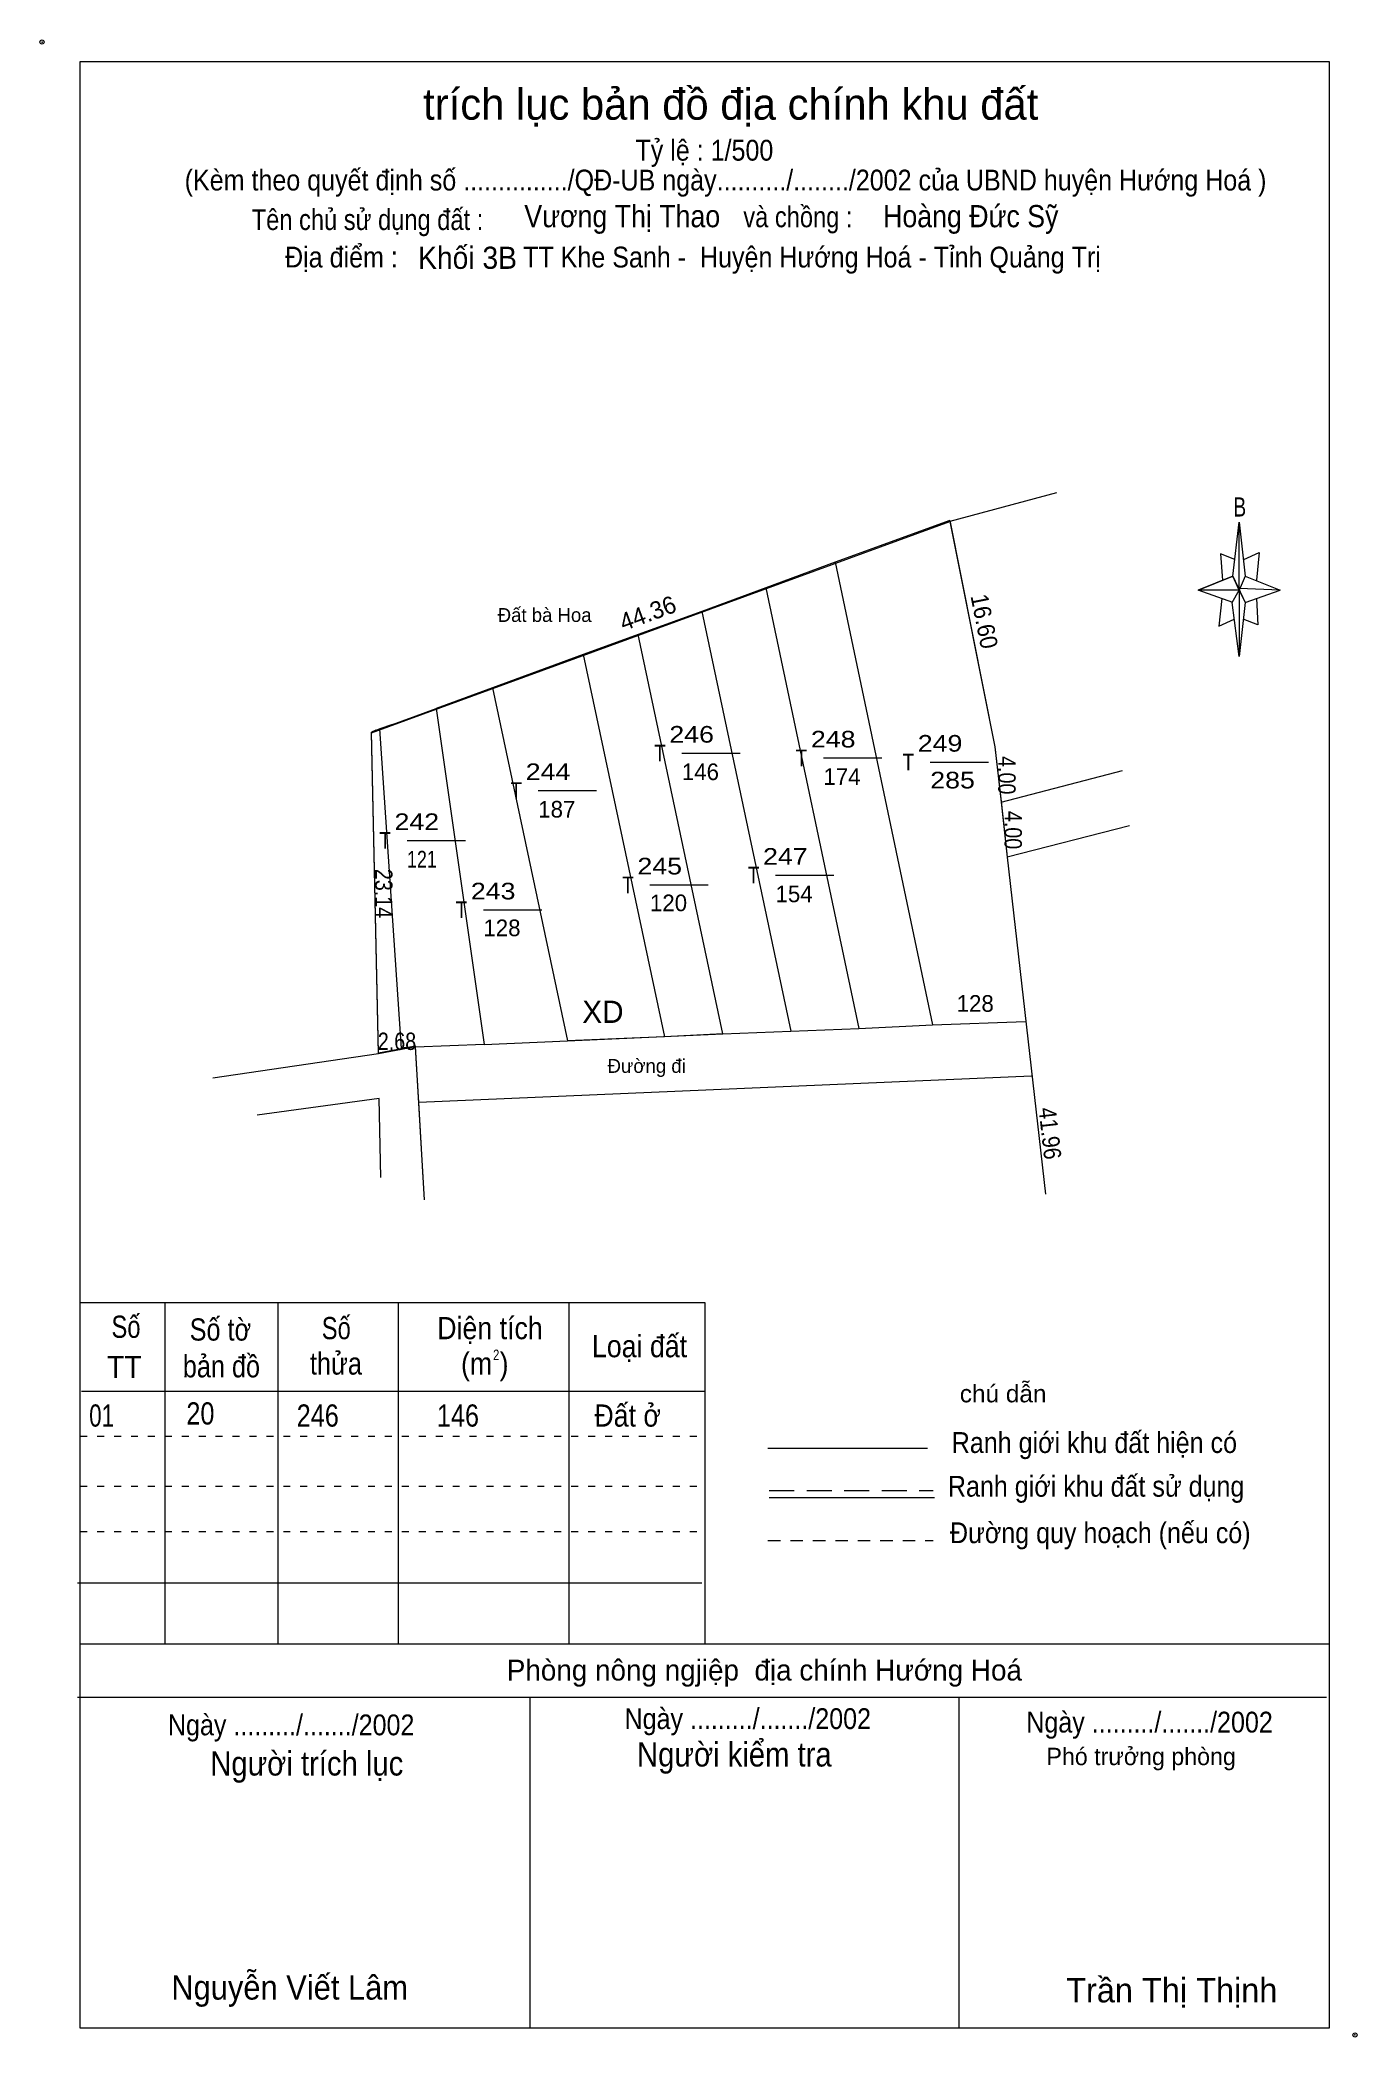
# Model space of a CAD drawing. Header units: centimetres. Extents: x 0.4 to 19.4, y 1 to 29.8.
import ezdxf
from ezdxf.enums import TextEntityAlignment as Align

# ---------------------------------------------------------------- set-up
doc = ezdxf.new("R2010")
doc.units = ezdxf.units.CM
doc.header["$LTSCALE"] = 0.12
doc.header["$PDMODE"] = 32
doc.header["$PDSIZE"] = 0.06
for name, pattern in [('DOTTED', [1.5, 0.3, -1.2]), ('MEDIUM_DASHED', [4.5, 3, -1.5]), ('SHORT_DASHED', [2.7, 1.5, -1.2])]:
    doc.linetypes.add(name, pattern=pattern)
for name, color, linetype, lineweight in [('1', 7, 'DOTTED', 13), ('22', 7, 'Continuous', 13), ('27', 7, 'Continuous', 13), ('30', 7, 'Continuous', 13), ('5', 7, 'Continuous', 13)]:
    doc.layers.add(name, color=color, linetype=linetype, lineweight=lineweight)
for name, color, linetype in [('33', 7, 'Continuous'), ('34', 7, 'Continuous'), ('50', 7, 'Continuous')]:
    doc.layers.add(name, color=color, linetype=linetype)

msp = doc.modelspace()

# ---------------------------------------------------------------- linework, layer by layer
at = {"layer": '1'}
for p, q in [((1, 9.63), (10, 9.63)), ((1, 8.91), (10, 8.91)), ((1, 8.26), (10, 8.26))]:
    msp.add_line(p, q, dxfattribs=at)
at = {"layer": '1', "linetype": 'Continuous'}
msp.add_lwpolyline([(10.26, 15.43), (9.04, 21.19), (8.25, 20.9), (9.42, 15.39)], dxfattribs=at)
msp.add_lwpolyline([(10.26, 15.43), (9.42, 15.39), (8.02, 15.33)], close=True, dxfattribs=at)
at = {"layer": '22'}
for p, q in [((10.88, 21.86), (9.96, 21.52)), ((10.88, 21.86), (12.22, 15.51)), ((9.96, 21.52), (9.04, 21.19)), ((9.96, 21.52), (11.24, 15.47)), ((6.94, 20.42), (8.02, 15.33)), ((5.5, 19.89), (6.13, 20.12)), ((5.3, 15.16), (5.2, 19.78)), ((5.3, 15.15), (5.2, 19.77)), ((5.63, 15.22), (5.32, 19.83)), ((14.27, 18.77), (16.02, 19.23)), ((16.12, 18.43), (14.36, 17.98)), ((14.71, 14.82), (5.88, 14.44))]:
    msp.add_line(p, q, dxfattribs=at)
for points in [[(15.07, 23.23), (13.53, 22.82), (14.18, 19.57)], [(5.2, 19.77), (13.53, 22.82), (14.18, 19.57), (14.27, 18.77), (14.36, 17.98), (14.91, 13.12)], [(13.53, 22.83), (11.88, 22.23), (10.88, 21.86)], [(13.53, 22.83), (14.18, 19.57), (14.27, 18.78)], [(8.25, 20.9), (6.94, 20.42), (6.13, 20.12)], [(5.5, 19.89), (5.32, 19.83), (5.2, 19.78)], [(6.13, 20.12), (6.82, 15.28), (8.02, 15.33)], [(5.96, 13.04), (5.83, 15.25), (5.3, 15.15), (5.2, 19.77)], [(14.18, 19.57), (14.27, 18.77), (14.36, 17.98)], [(14.27, 18.78), (14.34, 18.16), (14.36, 17.98)], [(12.22, 15.51), (13.28, 15.56), (14.62, 15.61)], [(5.3, 15.16), (5.63, 15.22), (5.67, 15.23), (5.83, 15.26)], [(6.82, 15.28), (5.83, 15.24), (5.67, 15.23)], [(5.94, 13.36), (5.88, 14.44), (5.83, 15.24), (5.83, 15.26)], [(10.26, 15.43), (11.24, 15.47), (12.22, 15.51)], [(2.91, 14.8), (5.3, 15.15), (5.83, 15.25)], [(5.33, 13.36), (5.31, 14.5), (3.55, 14.26)]]:
    msp.add_lwpolyline(points, dxfattribs=at)
at = {"layer": '27'}
for p, q in [((11.88, 22.23), (13.28, 15.56)), ((5.26, 19.81), (5.2, 19.78))]:
    msp.add_line(p, q, dxfattribs=at)
at = {"layer": '30'}
for p, q in [((9.67, 19.48), (10.51, 19.48)), ((11.71, 19.41), (12.55, 19.41)), ((13.25, 19.35), (14.09, 19.35)), ((7.6, 18.94), (8.44, 18.94)), ((5.71, 18.22), (6.55, 18.22)), ((9.21, 17.58), (10.05, 17.58)), ((11.02, 17.72), (11.86, 17.72)), ((6.81, 17.22), (7.65, 17.22))]:
    msp.add_line(p, q, dxfattribs=at)
at = {"layer": '5'}
for p, q in [((17.61, 22.03), (17.7, 22.81)), ((17.79, 22.03), (18.29, 21.83)), ((17.61, 21.65), (17.11, 21.83)), ((17.79, 21.65), (17.7, 20.87)), ((17.95, 21.71), (17.97, 21.33)), ((17.97, 21.33), (17.76, 21.41)), ((1, 11.56), (10, 11.56)), ((2.22, 11.56), (2.22, 6.64)), ((3.85, 11.56), (3.85, 6.64)), ((5.58, 11.56), (5.58, 6.64)), ((8.04, 11.56), (8.04, 6.64)), ((10, 11.56), (10, 6.64)), ((1.02, 10.28), (10, 10.28)), ((10.91, 9.46), (13.21, 9.46)), ((10.93, 8.75), (13.31, 8.75)), ((0.96, 7.52), (9.96, 7.52)), ((1, 6.64), (19, 6.64)), ((0.96, 5.87), (18.96, 5.87)), ((7.48, 5.87), (7.48, 1.1)), ((13.66, 5.87), (13.66, 1.1))]:
    msp.add_line(p, q, dxfattribs=at)
at = {"layer": '5', "linetype": 'MEDIUM_DASHED'}
msp.add_line((10.93, 8.85), (13.29, 8.85), dxfattribs=at)
at = {"layer": '5', "linetype": 'SHORT_DASHED'}
msp.add_line((10.91, 8.13), (13.29, 8.13), dxfattribs=at)
at = {"layer": '5'}
for points in [[(1, 29.45), (19, 29.45), (19, 1.1), (1, 1.1)], [(17.7, 22.81), (17.79, 22.03), (17.7, 21.83)], [(17.7, 21.83), (17.11, 21.83), (17.61, 22.03), (17.79, 21.65), (18.29, 21.83), (17.7, 21.85)], [(17.7, 21.83), (17.7, 20.87), (17.6, 21.65)]]:
    msp.add_lwpolyline(points, close=True, dxfattribs=at)
for points in [[(17.64, 22.27), (17.43, 22.35), (17.46, 21.97)], [(17.77, 22.27), (17.99, 22.37), (17.95, 21.97)], [(17.7, 21.83), (17.61, 22.03), (17.11, 21.83)], [(17.45, 21.71), (17.41, 21.31), (17.63, 21.41)], [(17.7, 21.83), (17.79, 21.65), (18.29, 21.83)]]:
    msp.add_lwpolyline(points, dxfattribs=at)
for p in [(0.45, 29.73), (19.37, 1)]:
    msp.add_point(p, dxfattribs=at)

# ---------------------------------------------------------------- texts
at = {"layer": '1'}
for s, p in [('Đất bà Hoa ', (7.73, 21.37)), ('Đường đi ', (9.2, 14.87))]:
    msp.add_text(s, height=0.2, dxfattribs=at).set_placement(p, align=Align.CENTER)
at = {"layer": '1', "width": 0.8}
msp.add_text('2', height=0.15, dxfattribs=at).set_placement((6.995, 10.73), align=Align.CENTER)
at = {"layer": '30'}
for s, width, p in [('246', 1.2, (9.49, 19.63)), ('T', 0.85, (9.27, 19.36)), ('248', 1.2, (11.53, 19.56)), ('249', 1.2, (13.07, 19.5)), ('244', 1.2, (7.42, 19.09)), ('T', 0.85, (11.31, 19.29)), ('T', 0.85, (12.85, 19.23)), ('T', 0.85, (7.2, 18.82)), ('285', 1.2, (13.25, 18.97)), ('242', 1.2, (5.53, 18.37)), ('T', 0.85, (5.31, 18.1)), ('121', 0.8, (5.71, 17.83)), ('245', 1.2, (9.03, 17.73)), ('247', 1.2, (10.84, 17.87)), ('243', 1.2, (6.63, 17.37)), ('T', 0.85, (8.81, 17.46)), ('T', 0.85, (10.62, 17.6)), ('T', 0.85, (6.41, 17.1))]:
    msp.add_text(s, height=0.24, dxfattribs=dict(at, width=width)).set_placement(p)
for s, p in [('146', (9.67, 19.09)), ('174', (11.71, 19.02)), ('187', (7.6, 18.55)), ('154', (11.02, 17.33)), ('120', (9.21, 17.2)), ('128', (6.81, 16.84)), ('128', (13.63, 15.75))]:
    msp.add_text(s, height=0.24, dxfattribs=at).set_placement(p)
at = {"layer": '33'}
msp.add_text('XD', height=0.32, dxfattribs=at).set_placement((8.83, 15.59), align=Align.RIGHT)
at = {"layer": '34'}
for s, width, p in [('Vương Thị Thao ', 0.9, (7.4, 27.06)), ('Hoàng Đức Sỹ ', 0.9, (12.57, 27.06)), ('Khối 3B', 0.95, (5.87, 26.46))]:
    msp.add_text(s, height=0.32, dxfattribs=dict(at, width=width)).set_placement(p)
at = {"layer": '5'}
for s, height, p in [('trích lục bản đồ địa chính khu đất', 0.45, (10.375, 28.61)), ('Phòng nông ngjiệp  địa chính Hướng Hoá ', 0.3, (10.915, 6.11)), ('Phó trưởng phòng ', 0.25, (16.335, 4.89)), ('Trần Thị Thịnh', 0.35, (16.73, 1.47))]:
    msp.add_text(s, height=height, dxfattribs=at).set_placement(p, align=Align.CENTER)
for s, height, width, p in [('Tỷ lệ : 1/500', 0.3, 0.9, (9.995, 28.02)), ('(Kèm theo quyết định số .............../QĐ-UB ngày........../......../2002 của UBND huyện Hướng Hoá )', 0.3, 0.9, (10.3, 27.59)), ('Tên chủ sử dụng đất :', 0.3, 0.85, (5.14, 27.02)), ('và chồng : ', 0.3, 0.85, (11.39, 27.06)), ('Địa điểm :                  TT Khe Sanh -  Huyện Hướng Hoá - Tỉnh Quảng Trị ', 0.3, 0.9, (9.88, 26.48)), ('B', 0.276, 0.75, (17.71, 22.89)), ('Số', 0.32, 0.8, (1.66, 11.05)), ('Số tờ', 0.32, 0.85, (3.02, 11.01)), ('Số', 0.32, 0.8, (4.69, 11.03)), ('Diện tích', 0.32, 0.9, (6.905, 11.03)), ('Loại đất', 0.32, 0.9, (9.06, 10.77)), ('TT', 0.32, 0.95, (1.635, 10.47)), ('bản đồ', 0.32, 0.85, (3.035, 10.48)), ('thửa', 0.32, 0.85, (4.685, 10.52)), ('(m )', 0.32, 0.9, (6.83, 10.52)), ('chú dẫn', 0.25, 1.05, (14.3, 10.12)), ('Ranh giới khu đất hiện có ', 0.3, 0.9, (15.665, 9.39)), ('Ranh giới khu đất sử dụng', 0.3, 0.9, (15.64, 8.76)), ('Đường quy hoạch (nếu có)', 0.3, 0.9, (15.7, 8.09)), ('Ngày ........./......./2002', 0.3, 0.9, (4.04, 5.32)), ('Ngày ........./......./2002', 0.3, 0.9, (10.62, 5.41)), ('Ngày ........./......./2002', 0.3, 0.9, (16.41, 5.36)), ('Người kiểm tra ', 0.35, 0.9, (10.485, 4.87)), ('Người trích lục', 0.35, 0.9, (4.265, 4.74)), ('Nguyễn Viết Lâm ', 0.35, 0.95, (4.08, 1.51))]:
    msp.add_text(s, height=height, dxfattribs=dict(at, width=width)).set_placement(p, align=Align.CENTER)
at = {"layer": '50'}
msp.add_text('44.36', height=0.25, rotation=20.093, dxfattribs=at).set_placement((9.222, 21.38), align=Align.CENTER)
for s, rotation, width, p in [('16.60', 281.323, 0.95, (13.907, 21.355)), ('4.00', 270, 0.85, (14.23, 19.16)), ('4.00', 270, 0.85, (14.32, 18.37)), ('23.14', 270, 0.85, (5.25, 17.455)), ('41.96', 276.404, 0.9, (14.852, 13.984))]:
    msp.add_text(s, height=0.25, rotation=rotation, dxfattribs=dict(at, width=width)).set_placement(p, align=Align.CENTER)
at = {"layer": '50', "width": 0.85}
msp.add_text('2.68', height=0.25, dxfattribs=at).set_placement((5.565, 15.2), align=Align.CENTER)
at = {"layer": '50'}
for s, width, p in [('01', 0.75, (1.13, 9.77)), ('20', 0.85, (2.53, 9.8)), ('246', 0.85, (4.12, 9.77)), ('146', 0.85, (6.14, 9.77)), ('Đất ở ', 0.9, (8.41, 9.77))]:
    msp.add_text(s, height=0.32, dxfattribs=dict(at, width=width)).set_placement(p)

doc.saveas('drawing.dxf')
